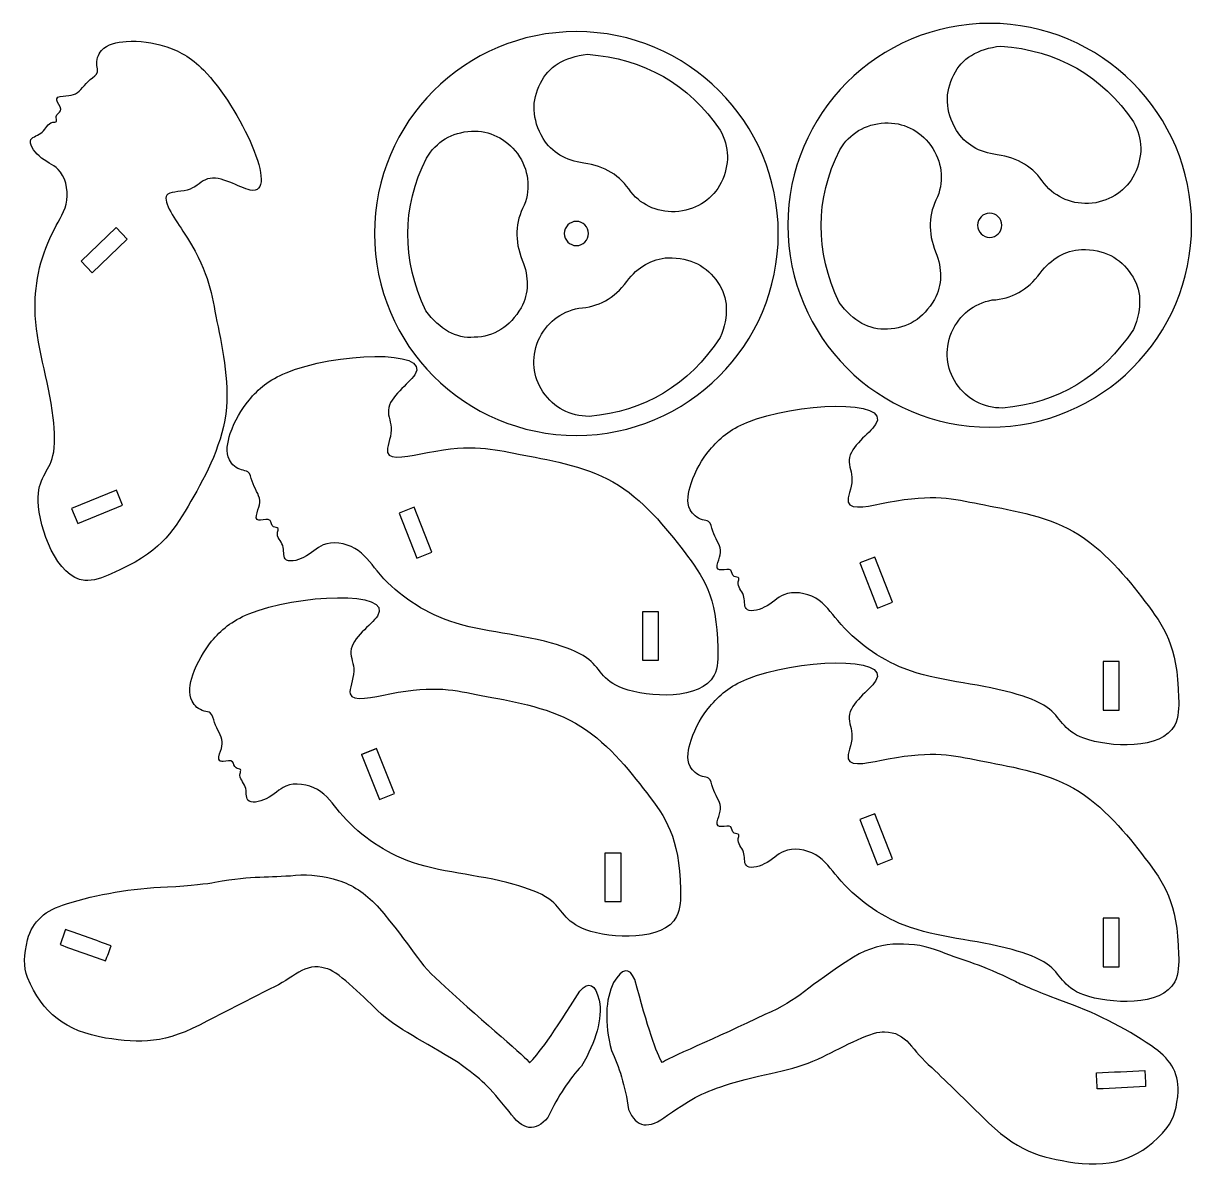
# Model space of a CAD drawing. Extents: x -114 to 347, y -110 to 199.
# Drawn here: x -114.4 to 110.5, y -22.6 to 197.7 of the extents above; entities that cross this region are included whole.
import ezdxf

# ---------------------------------------------------------------- set-up
doc = ezdxf.new("R2010")
doc.units = 0
doc.header["$MEASUREMENT"] = 0
doc.layers.get('0').update_dxf_attribs({"linetype": 'CONTINUOUS'})

msp = doc.modelspace()

# ---------------------------------------------------------------- linework, layer by layer
at = {"color": 1}
for points, knots in [([(30.9384, 157.2704), (30.9384, 178.742), (13.5322, 196.1482), (-7.9394, 196.1483), (-7.9394, 196.1483), (-29.411, 196.1483), (-46.8173, 178.7421), (-46.8174, 157.2705), (-46.8174, 157.2705), (-46.8174, 135.7988), (-29.4113, 118.3926), (-7.9396, 118.3925), (-7.9396, 118.3925), (13.5321, 118.3924), (30.9383, 135.7985), (30.9384, 157.2702)], [0, 0, 0, 0, 0.25, 0.25, 0.25, 0.25, 0.5, 0.5, 0.5, 0.5, 0.75, 0.75, 0.75, 0.75, 1, 1, 1, 1]), ([(110.5289, 158.8622), (110.5289, 180.3338), (93.1227, 197.74), (71.6511, 197.7401), (71.6511, 197.7401), (50.1795, 197.7401), (32.7732, 180.3339), (32.7731, 158.8623), (32.7731, 158.8623), (32.7731, 137.3906), (50.1792, 119.9844), (71.6509, 119.9843), (71.6509, 119.9843), (93.1226, 119.9842), (110.5288, 137.3903), (110.5289, 158.862)], [0, 0, 0, 0, 0.25, 0.25, 0.25, 0.25, 0.5, 0.5, 0.5, 0.5, 0.75, 0.75, 0.75, 0.75, 1, 1, 1, 1]), ([(-83.7009, 157.7458), (-85.5183, 160.5329), (-87.9482, 163.8337), (-86.591, 164.8468), (-86.591, 164.8468), (-85.8149, 165.4261), (-83.8004, 165.2573), (-82.3173, 165.8253), (-82.3173, 165.8253), (-81.0063, 166.3274), (-80.1106, 167.4053), (-78.9702, 167.7794), (-78.9702, 167.7794), (-76.469, 168.5998), (-72.7904, 166.0353), (-70.7462, 165.6311), (-70.7462, 165.6311), (-64.787, 164.4526), (-72.7197, 181.6343), (-79.7046, 188.7349), (-79.7046, 188.7349), (-82.2075, 191.2792), (-84.5886, 192.5291), (-87.2881, 193.3534), (-87.2881, 193.3534), (-89.537, 194.04), (-92.0069, 194.4311), (-94.629, 194.2637), (-94.629, 194.2637), (-96.4282, 194.1489), (-98.299, 193.771), (-99.3899, 192.5048), (-99.3899, 192.5048), (-100.0418, 191.7482), (-100.4152, 190.6743), (-100.2812, 189.606), (-100.2812, 189.606), (-100.227, 189.174), (-100.0899, 188.7429), (-100.1649, 188.3853), (-100.1649, 188.3853), (-100.2879, 187.7976), (-100.9836, 187.4083), (-101.5592, 186.9302), (-101.5592, 186.9302), (-102.695, 185.9866), (-103.3627, 184.697), (-104.4213, 184.1681), (-104.4213, 184.1681), (-104.9126, 183.9226), (-105.4881, 183.8409), (-106.2279, 183.7893), (-106.2279, 183.7893), (-106.9709, 183.7374), (-107.8796, 183.7158), (-107.9904, 183.2145), (-107.9904, 183.2145), (-108.0286, 183.0412), (-107.9715, 182.8105), (-107.8762, 182.5837), (-107.8762, 182.5837), (-107.6059, 181.9408), (-107.0285, 181.3294), (-107.2528, 180.8767), (-107.2528, 180.8767), (-107.4205, 180.538), (-108.037, 180.2881), (-108.1048, 179.817), (-108.1048, 179.817), (-108.1521, 179.4875), (-107.9311, 179.0499), (-108.0745, 178.8667), (-108.0745, 178.8667), (-108.1851, 178.7255), (-108.5123, 178.7355), (-108.7847, 178.6846), (-108.7847, 178.6846), (-109.8097, 178.493), (-110.0568, 177.4374), (-110.7968, 176.7963), (-110.7968, 176.7963), (-111.4957, 176.1906), (-112.6344, 175.9547), (-112.9779, 175.3692), (-112.9779, 175.3692), (-113.4431, 174.5763), (-112.45, 173.1424), (-111.4178, 172.203), (-111.4178, 172.203), (-110.1053, 171.0087), (-108.7296, 170.6136), (-107.7442, 169.6256), (-107.7442, 169.6256), (-106.3925, 168.2703), (-105.7754, 165.7992), (-106.0585, 163.705), (-106.0585, 163.705), (-106.3376, 161.6402), (-107.4919, 159.9417), (-108.4613, 158.1316), (-108.4613, 158.1316), (-110.9838, 153.422), (-112.2564, 147.9569), (-112.1882, 142.7869), (-112.1882, 142.7869), (-112.096, 135.8107), (-109.5625, 129.3722), (-108.6913, 121.7685), (-108.6913, 121.7685), (-108.3936, 119.1701), (-108.29, 116.4355), (-108.7435, 114.4873), (-108.7435, 114.4873), (-109.4908, 111.277), (-111.7506, 110.2013), (-111.5802, 105.6884), (-111.5802, 105.6884), (-111.3857, 100.5347), (-108.0218, 90.8983), (-102.6268, 90.4383), (-102.6268, 90.4383), (-100.9757, 90.2976), (-99.1343, 91.0163), (-97.5049, 91.7256), (-97.5049, 91.7256), (-88.1641, 95.7918), (-85.7866, 99.548), (-82.7301, 104.761), (-82.7301, 104.761), (-79.8382, 109.6931), (-76.3383, 115.9292), (-75.4694, 122.5439), (-75.4694, 122.5439), (-74.6132, 129.0622), (-76.3119, 135.9481), (-77.3681, 141.3767), (-77.3681, 141.3767), (-78.3475, 146.4104), (-78.7745, 150.191), (-83.7009, 157.7458)], [0, 0, 0, 0, 0.02857143, 0.02857143, 0.02857143, 0.02857143, 0.05714286, 0.05714286, 0.05714286, 0.05714286, 0.08571429, 0.08571429, 0.08571429, 0.08571429, 0.11428571, 0.11428571, 0.11428571, 0.11428571, 0.14285714, 0.14285714, 0.14285714, 0.14285714, 0.17142857, 0.17142857, 0.17142857, 0.17142857, 0.2, 0.2, 0.2, 0.2, 0.22857143, 0.22857143, 0.22857143, 0.22857143, 0.25714286, 0.25714286, 0.25714286, 0.25714286, 0.28571429, 0.28571429, 0.28571429, 0.28571429, 0.31428571, 0.31428571, 0.31428571, 0.31428571, 0.34285714, 0.34285714, 0.34285714, 0.34285714, 0.37142857, 0.37142857, 0.37142857, 0.37142857, 0.4, 0.4, 0.4, 0.4, 0.42857143, 0.42857143, 0.42857143, 0.42857143, 0.45714286, 0.45714286, 0.45714286, 0.45714286, 0.48571429, 0.48571429, 0.48571429, 0.48571429, 0.51428571, 0.51428571, 0.51428571, 0.51428571, 0.54285714, 0.54285714, 0.54285714, 0.54285714, 0.57142857, 0.57142857, 0.57142857, 0.57142857, 0.6, 0.6, 0.6, 0.6, 0.62857143, 0.62857143, 0.62857143, 0.62857143, 0.65714286, 0.65714286, 0.65714286, 0.65714286, 0.68571429, 0.68571429, 0.68571429, 0.68571429, 0.71428571, 0.71428571, 0.71428571, 0.71428571, 0.74285714, 0.74285714, 0.74285714, 0.74285714, 0.77142857, 0.77142857, 0.77142857, 0.77142857, 0.8, 0.8, 0.8, 0.8, 0.82857143, 0.82857143, 0.82857143, 0.82857143, 0.85714286, 0.85714286, 0.85714286, 0.85714286, 0.88571429, 0.88571429, 0.88571429, 0.88571429, 0.91428571, 0.91428571, 0.91428571, 0.91428571, 0.94285714, 0.94285714, 0.94285714, 0.94285714, 0.97142857, 0.97142857, 0.97142857, 0.97142857, 1, 1, 1, 1]), ([(19.7206, 177.1858), (13.6863, 186.0671), (5.1759, 190.9338), (-5.8104, 191.7854), (-5.8104, 191.7854), (-10.3363, 191.2372), (-13.3469, 189.3891), (-14.8418, 186.2413), (-14.8418, 186.2413), (-16.6485, 182.8558), (-16.4914, 179.2904), (-14.3706, 175.5454), (-14.3706, 175.5454), (-12.6368, 172.8697), (-10.0131, 171.2991), (-6.5001, 170.8338), (-6.5001, 170.8338), (-2.4665, 170.2857), (0.5377, 168.4334), (2.5125, 165.2766), (2.5125, 165.2766), (4.8902, 162.4744), (7.981, 161.2119), (11.7845, 161.4893), (11.7845, 161.4893), (15.5589, 162.0753), (18.2809, 163.9392), (19.9508, 167.0808), (19.9508, 167.0808), (21.6008, 170.5334), (21.5242, 173.9018), (19.7206, 177.1858)], [0, 0, 0, 0, 0.125, 0.125, 0.125, 0.125, 0.25, 0.25, 0.25, 0.25, 0.375, 0.375, 0.375, 0.375, 0.5, 0.5, 0.5, 0.5, 0.625, 0.625, 0.625, 0.625, 0.75, 0.75, 0.75, 0.75, 0.875, 0.875, 0.875, 0.875, 1, 1, 1, 1]), ([(99.3111, 178.7776), (93.2768, 187.6589), (84.7664, 192.5256), (73.7801, 193.3772), (73.7801, 193.3772), (69.2542, 192.829), (66.2436, 190.9809), (64.7487, 187.8331), (64.7487, 187.8331), (62.942, 184.4476), (63.0991, 180.8822), (65.2199, 177.1372), (65.2199, 177.1372), (66.9537, 174.4615), (69.5774, 172.8909), (73.0904, 172.4256), (73.0904, 172.4256), (77.124, 171.8775), (80.1282, 170.0252), (82.103, 166.8684), (82.103, 166.8684), (84.4807, 164.0662), (87.5715, 162.8037), (91.375, 163.0811), (91.375, 163.0811), (95.1494, 163.6671), (97.8714, 165.531), (99.5413, 168.6726), (99.5413, 168.6726), (101.1913, 172.1252), (101.1147, 175.4936), (99.3111, 178.7776)], [0, 0, 0, 0, 0.125, 0.125, 0.125, 0.125, 0.25, 0.25, 0.25, 0.25, 0.375, 0.375, 0.375, 0.375, 0.5, 0.5, 0.5, 0.5, 0.625, 0.625, 0.625, 0.625, 0.75, 0.75, 0.75, 0.75, 0.875, 0.875, 0.875, 0.875, 1, 1, 1, 1]), ([(42.7628, 173.3936), (38.0181, 163.7615), (37.987, 153.9579), (42.67, 143.9832), (42.67, 143.9832), (45.381, 140.3178), (48.4745, 138.612), (51.9499, 138.866), (51.9499, 138.866), (55.786, 138.9661), (58.8091, 140.8627), (61.019, 144.5559), (61.019, 144.5559), (62.49, 147.3846), (62.5607, 150.4416), (61.2311, 153.7265), (61.2311, 153.7265), (59.7164, 157.5049), (59.8443, 161.0319), (61.6147, 164.3077), (61.6147, 164.3077), (62.8778, 167.7588), (62.45, 171.07), (60.331, 174.2408), (60.331, 174.2408), (57.9582, 177.2339), (54.9934, 178.681), (51.437, 178.5823), (51.437, 178.5823), (47.6198, 178.3127), (44.7284, 176.5832), (42.7628, 173.3936)], [0, 0, 0, 0, 0.125, 0.125, 0.125, 0.125, 0.25, 0.25, 0.25, 0.25, 0.375, 0.375, 0.375, 0.375, 0.5, 0.5, 0.5, 0.5, 0.625, 0.625, 0.625, 0.625, 0.75, 0.75, 0.75, 0.75, 0.875, 0.875, 0.875, 0.875, 1, 1, 1, 1]), ([(-36.8277, 171.8018), (-41.5724, 162.1697), (-41.6035, 152.3661), (-36.9205, 142.3914), (-36.9205, 142.3914), (-34.2095, 138.726), (-31.116, 137.0202), (-27.6406, 137.2742), (-27.6406, 137.2742), (-23.8045, 137.3743), (-20.7814, 139.2709), (-18.5715, 142.9641), (-18.5715, 142.9641), (-17.1005, 145.7928), (-17.0298, 148.8498), (-18.3594, 152.1347), (-18.3594, 152.1347), (-19.8741, 155.9131), (-19.7462, 159.4401), (-17.9758, 162.7159), (-17.9758, 162.7159), (-16.7127, 166.167), (-17.1405, 169.4782), (-19.2595, 172.649), (-19.2595, 172.649), (-21.6323, 175.6421), (-24.5971, 177.0892), (-28.1535, 176.9905), (-28.1535, 176.9905), (-31.9707, 176.7209), (-34.8621, 174.9914), (-36.8277, 171.8018)], [0, 0, 0, 0, 0.125, 0.125, 0.125, 0.125, 0.25, 0.25, 0.25, 0.25, 0.375, 0.375, 0.375, 0.375, 0.5, 0.5, 0.5, 0.5, 0.625, 0.625, 0.625, 0.625, 0.75, 0.75, 0.75, 0.75, 0.875, 0.875, 0.875, 0.875, 1, 1, 1, 1]), ([(73.9837, 158.8622), (73.9837, 160.1505), (72.9394, 161.1949), (71.6511, 161.1949), (71.6511, 161.1949), (70.3628, 161.1949), (69.3184, 160.1505), (69.3183, 158.8622), (69.3183, 158.8622), (69.3183, 157.5739), (70.3628, 156.5295), (71.651, 156.5295), (71.651, 156.5295), (72.9394, 156.5295), (73.9837, 157.5739), (73.9837, 158.8621)], [0, 0, 0, 0, 0.25, 0.25, 0.25, 0.25, 0.5, 0.5, 0.5, 0.5, 0.75, 0.75, 0.75, 0.75, 1, 1, 1, 1]), ([(-94.4278, 156.1491), (-94.4278, 156.1491), (-96.5795, 158.3946), (-96.5795, 158.3946), (-96.5795, 158.3946), (-96.5795, 158.3946), (-94.4278, 156.1491), (-94.4278, 156.1491)], [0, 0, 0, 0, 0.5, 0.5, 0.5, 0.5, 1, 1, 1, 1]), ([(-5.6068, 157.2704), (-5.6068, 158.5587), (-6.6511, 159.6031), (-7.9394, 159.6031), (-7.9394, 159.6031), (-9.2277, 159.6031), (-10.2721, 158.5587), (-10.2722, 157.2704), (-10.2722, 157.2704), (-10.2722, 155.9821), (-9.2277, 154.9377), (-7.9395, 154.9377), (-7.9395, 154.9377), (-6.6511, 154.9377), (-5.6068, 155.9821), (-5.6068, 157.2703)], [0, 0, 0, 0, 0.25, 0.25, 0.25, 0.25, 0.5, 0.5, 0.5, 0.5, 0.75, 0.75, 0.75, 0.75, 1, 1, 1, 1]), ([(74.1208, 123.6437), (84.8175, 124.5775), (93.218, 129.6314), (99.3221, 138.8056), (99.3221, 138.8056), (101.0519, 143.0237), (100.9077, 146.5533), (98.8895, 149.394), (98.8895, 149.394), (96.8159, 152.623), (93.6271, 154.2256), (89.3234, 154.2017), (89.3234, 154.2017), (86.1418, 153.9938), (83.4907, 152.47), (81.3703, 149.6307), (81.3703, 149.6307), (78.9238, 146.3772), (75.8411, 144.6587), (72.122, 144.4753), (72.122, 144.4753), (68.5159, 143.7671), (65.9057, 141.6853), (64.292, 138.2299), (64.292, 138.2299), (62.9618, 134.6494), (63.2606, 131.3639), (65.1881, 128.3734), (65.1881, 128.3734), (67.3967, 125.2485), (70.3743, 123.6719), (74.1208, 123.6437)], [0, 0, 0, 0, 0.125, 0.125, 0.125, 0.125, 0.25, 0.25, 0.25, 0.25, 0.375, 0.375, 0.375, 0.375, 0.5, 0.5, 0.5, 0.5, 0.625, 0.625, 0.625, 0.625, 0.75, 0.75, 0.75, 0.75, 0.875, 0.875, 0.875, 0.875, 1, 1, 1, 1]), ([(-5.4697, 122.0519), (5.227, 122.9857), (13.6275, 128.0396), (19.7316, 137.2138), (19.7316, 137.2138), (21.4614, 141.4319), (21.3172, 144.9615), (19.299, 147.8022), (19.299, 147.8022), (17.2254, 151.0312), (14.0366, 152.6338), (9.7329, 152.6099), (9.7329, 152.6099), (6.5513, 152.402), (3.9002, 150.8782), (1.7798, 148.0389), (1.7798, 148.0389), (-0.6667, 144.7854), (-3.7494, 143.0669), (-7.4685, 142.8835), (-7.4685, 142.8835), (-11.0746, 142.1753), (-13.6848, 140.0935), (-15.2985, 136.6381), (-15.2985, 136.6381), (-16.6287, 133.0576), (-16.3299, 129.7721), (-14.4024, 126.7816), (-14.4024, 126.7816), (-12.1938, 123.6567), (-9.2162, 122.0801), (-5.4697, 122.0519)], [0, 0, 0, 0, 0.125, 0.125, 0.125, 0.125, 0.25, 0.25, 0.25, 0.25, 0.375, 0.375, 0.375, 0.375, 0.5, 0.5, 0.5, 0.5, 0.625, 0.625, 0.625, 0.625, 0.75, 0.75, 0.75, 0.75, 0.875, 0.875, 0.875, 0.875, 1, 1, 1, 1]), ([(-36.6385, 115.0845), (-39.9052, 114.4518), (-43.8785, 113.4456), (-44.3052, 115.0845), (-44.3052, 115.0845), (-44.5492, 116.0218), (-43.6335, 117.824), (-43.6004, 119.4117), (-43.6004, 119.4117), (-43.5712, 120.8154), (-44.232, 122.0513), (-44.1486, 123.2486), (-44.1486, 123.2486), (-43.9655, 125.8745), (-40.2036, 128.3151), (-39.0585, 130.0559), (-39.0585, 130.0559), (-35.7205, 135.1313), (-54.625, 134.2608), (-63.8349, 130.468), (-63.8349, 130.468), (-67.1351, 129.1089), (-69.1904, 127.3747), (-70.9715, 125.1851), (-70.9715, 125.1851), (-72.4552, 123.3609), (-73.7486, 121.2207), (-74.582, 118.7289), (-74.582, 118.7289), (-75.1539, 117.0192), (-75.5091, 115.144), (-74.7476, 113.6562), (-74.7476, 113.6562), (-74.2925, 112.7672), (-73.4386, 112.0165), (-72.3986, 111.7379), (-72.3986, 111.7379), (-71.9781, 111.6252), (-71.5271, 111.5897), (-71.2242, 111.3855), (-71.2242, 111.3855), (-70.7261, 111.0499), (-70.6278, 110.2588), (-70.402, 109.5455), (-70.402, 109.5455), (-69.9562, 108.1377), (-69.0134, 107.0332), (-68.9226, 105.8533), (-68.9226, 105.8533), (-68.8804, 105.3057), (-69.0217, 104.7419), (-69.2528, 104.0372), (-69.2528, 104.0372), (-69.4848, 103.3295), (-69.8074, 102.4797), (-69.3848, 102.1881), (-69.3848, 102.1881), (-69.2387, 102.0873), (-69.0035, 102.0532), (-68.7575, 102.0561), (-68.7575, 102.0561), (-68.0602, 102.064), (-67.2762, 102.3683), (-66.9414, 101.99), (-66.9414, 101.99), (-66.6909, 101.7069), (-66.6919, 101.0417), (-66.2811, 100.8013), (-66.2811, 100.8013), (-65.9938, 100.6333), (-65.5051, 100.673), (-65.3895, 100.4711), (-65.3895, 100.4711), (-65.3004, 100.3154), (-65.4331, 100.0161), (-65.4886, 99.7447), (-65.4886, 99.7447), (-65.6975, 98.7231), (-64.813, 98.0963), (-64.498, 97.1692), (-64.498, 97.1692), (-64.2006, 96.2935), (-64.4113, 95.1499), (-63.9985, 94.611), (-63.9985, 94.611), (-63.4395, 93.8813), (-61.737, 94.2605), (-60.4778, 94.8625), (-60.4778, 94.8625), (-58.8768, 95.6278), (-57.9922, 96.7532), (-56.7057, 97.2934), (-56.7057, 97.2934), (-54.9408, 98.0345), (-52.4194, 97.6745), (-50.5864, 96.6228), (-50.5864, 96.6228), (-48.7792, 95.5859), (-47.6411, 93.8766), (-46.3299, 92.2962), (-46.3299, 92.2962), (-42.9188, 88.1844), (-38.3366, 84.9455), (-33.5222, 83.0598), (-33.5222, 83.0598), (-27.0261, 80.5153), (-20.1074, 80.4348), (-12.7363, 78.3753), (-12.7363, 78.3753), (-10.2174, 77.6715), (-7.6455, 76.7366), (-6.0119, 75.5821), (-6.0119, 75.5821), (-3.3202, 73.6797), (-3.1758, 71.1811), (1.0684, 69.6377), (1.0684, 69.6377), (5.9152, 67.875), (16.1088, 67.3581), (18.5686, 72.1817), (18.5686, 72.1817), (19.3214, 73.6579), (19.3498, 75.6343), (19.3071, 77.411), (19.3071, 77.411), (19.0622, 87.5955), (16.4793, 91.2135), (12.8032, 96.0098), (12.8032, 96.0098), (9.3251, 100.5476), (4.8684, 106.1401), (-0.9307, 109.4384), (-0.9307, 109.4384), (-6.6453, 112.6887), (-13.6636, 113.7112), (-19.0898, 114.7793), (-19.0898, 114.7793), (-24.1213, 115.7698), (-27.784, 116.7995), (-36.6385, 115.0845)], [0, 0, 0, 0, 0.02857143, 0.02857143, 0.02857143, 0.02857143, 0.05714286, 0.05714286, 0.05714286, 0.05714286, 0.08571429, 0.08571429, 0.08571429, 0.08571429, 0.11428571, 0.11428571, 0.11428571, 0.11428571, 0.14285714, 0.14285714, 0.14285714, 0.14285714, 0.17142857, 0.17142857, 0.17142857, 0.17142857, 0.2, 0.2, 0.2, 0.2, 0.22857143, 0.22857143, 0.22857143, 0.22857143, 0.25714286, 0.25714286, 0.25714286, 0.25714286, 0.28571429, 0.28571429, 0.28571429, 0.28571429, 0.31428571, 0.31428571, 0.31428571, 0.31428571, 0.34285714, 0.34285714, 0.34285714, 0.34285714, 0.37142857, 0.37142857, 0.37142857, 0.37142857, 0.4, 0.4, 0.4, 0.4, 0.42857143, 0.42857143, 0.42857143, 0.42857143, 0.45714286, 0.45714286, 0.45714286, 0.45714286, 0.48571429, 0.48571429, 0.48571429, 0.48571429, 0.51428571, 0.51428571, 0.51428571, 0.51428571, 0.54285714, 0.54285714, 0.54285714, 0.54285714, 0.57142857, 0.57142857, 0.57142857, 0.57142857, 0.6, 0.6, 0.6, 0.6, 0.62857143, 0.62857143, 0.62857143, 0.62857143, 0.65714286, 0.65714286, 0.65714286, 0.65714286, 0.68571429, 0.68571429, 0.68571429, 0.68571429, 0.71428571, 0.71428571, 0.71428571, 0.71428571, 0.74285714, 0.74285714, 0.74285714, 0.74285714, 0.77142857, 0.77142857, 0.77142857, 0.77142857, 0.8, 0.8, 0.8, 0.8, 0.82857143, 0.82857143, 0.82857143, 0.82857143, 0.85714286, 0.85714286, 0.85714286, 0.85714286, 0.88571429, 0.88571429, 0.88571429, 0.88571429, 0.91428571, 0.91428571, 0.91428571, 0.91428571, 0.94285714, 0.94285714, 0.94285714, 0.94285714, 0.97142857, 0.97142857, 0.97142857, 0.97142857, 1, 1, 1, 1]), ([(52.0819, 105.4985), (48.815, 104.8661), (44.8419, 103.8599), (44.4149, 105.4985), (44.4149, 105.4985), (44.171, 106.436), (45.0868, 108.2383), (45.1198, 109.826), (45.1198, 109.826), (45.1492, 111.2296), (44.4881, 112.4655), (44.5717, 113.6628), (44.5717, 113.6628), (44.7547, 116.2887), (48.5169, 118.7292), (49.6618, 120.4702), (49.6618, 120.4702), (52.9998, 125.5456), (34.0952, 124.6751), (24.8854, 120.8822), (24.8854, 120.8822), (21.5851, 119.5231), (19.5301, 117.7888), (17.7488, 115.5992), (17.7488, 115.5992), (16.265, 113.775), (14.9719, 111.6351), (14.1384, 109.1432), (14.1384, 109.1432), (13.5664, 107.4334), (13.2109, 105.5582), (13.9727, 104.0706), (13.9727, 104.0706), (14.4279, 103.1813), (15.2817, 102.4308), (16.3216, 102.152), (16.3216, 102.152), (16.7423, 102.0393), (17.1933, 102.0041), (17.4961, 101.7996), (17.4961, 101.7996), (17.9942, 101.464), (18.0922, 100.673), (18.3183, 99.9596), (18.3183, 99.9596), (18.764, 98.552), (19.7067, 97.4474), (19.7977, 96.2676), (19.7977, 96.2676), (19.8401, 95.7198), (19.6987, 95.1561), (19.4677, 94.4517), (19.4677, 94.4517), (19.2355, 93.7438), (18.9131, 92.894), (19.3355, 92.6024), (19.3355, 92.6024), (19.4816, 92.5016), (19.7168, 92.4675), (19.9628, 92.4702), (19.9628, 92.4702), (20.6601, 92.4783), (21.4443, 92.7827), (21.7788, 92.4044), (21.7788, 92.4044), (22.0294, 92.1213), (22.0283, 91.4561), (22.4392, 91.2154), (22.4392, 91.2154), (22.7266, 91.0473), (23.2151, 91.0872), (23.3307, 90.8854), (23.3307, 90.8854), (23.4201, 90.7298), (23.287, 90.4306), (23.2317, 90.1589), (23.2317, 90.1589), (23.0227, 89.1373), (23.9074, 88.5107), (24.2221, 87.5833), (24.2221, 87.5833), (24.5197, 86.7079), (24.309, 85.5642), (24.7219, 85.0251), (24.7219, 85.0251), (25.2807, 84.2956), (26.9833, 84.6747), (28.2424, 85.2767), (28.2424, 85.2767), (29.8434, 86.0421), (30.728, 87.1673), (32.0146, 87.7076), (32.0146, 87.7076), (33.7795, 88.4488), (36.301, 88.0888), (38.1339, 87.037), (38.1339, 87.037), (39.941, 86), (41.0791, 84.2909), (42.3903, 82.7102), (42.3903, 82.7102), (45.8013, 78.5987), (50.3835, 75.3598), (55.1979, 73.4739), (55.1979, 73.4739), (61.6942, 70.9297), (68.6129, 70.849), (75.984, 68.7896), (75.984, 68.7896), (78.5029, 68.0856), (81.0749, 67.1507), (82.7086, 65.9964), (82.7086, 65.9964), (85.4001, 64.0941), (85.5445, 61.5953), (89.7886, 60.0518), (89.7886, 60.0518), (94.6355, 58.2892), (104.8291, 57.7724), (107.289, 62.5958), (107.289, 62.5958), (108.0418, 64.0721), (108.0702, 66.0486), (108.0274, 67.8253), (108.0274, 67.8253), (107.7824, 78.0098), (105.1996, 81.6278), (101.5232, 86.4241), (101.5232, 86.4241), (98.0453, 90.9617), (93.5888, 96.5542), (87.7897, 99.8527), (87.7897, 99.8527), (82.0749, 103.103), (75.0566, 104.1255), (69.6306, 105.1935), (69.6306, 105.1935), (64.5991, 106.1839), (60.9363, 107.2138), (52.0819, 105.4985)], [0, 0, 0, 0, 0.02857143, 0.02857143, 0.02857143, 0.02857143, 0.05714286, 0.05714286, 0.05714286, 0.05714286, 0.08571429, 0.08571429, 0.08571429, 0.08571429, 0.11428571, 0.11428571, 0.11428571, 0.11428571, 0.14285714, 0.14285714, 0.14285714, 0.14285714, 0.17142857, 0.17142857, 0.17142857, 0.17142857, 0.2, 0.2, 0.2, 0.2, 0.22857143, 0.22857143, 0.22857143, 0.22857143, 0.25714286, 0.25714286, 0.25714286, 0.25714286, 0.28571429, 0.28571429, 0.28571429, 0.28571429, 0.31428571, 0.31428571, 0.31428571, 0.31428571, 0.34285714, 0.34285714, 0.34285714, 0.34285714, 0.37142857, 0.37142857, 0.37142857, 0.37142857, 0.4, 0.4, 0.4, 0.4, 0.42857143, 0.42857143, 0.42857143, 0.42857143, 0.45714286, 0.45714286, 0.45714286, 0.45714286, 0.48571429, 0.48571429, 0.48571429, 0.48571429, 0.51428571, 0.51428571, 0.51428571, 0.51428571, 0.54285714, 0.54285714, 0.54285714, 0.54285714, 0.57142857, 0.57142857, 0.57142857, 0.57142857, 0.6, 0.6, 0.6, 0.6, 0.62857143, 0.62857143, 0.62857143, 0.62857143, 0.65714286, 0.65714286, 0.65714286, 0.65714286, 0.68571429, 0.68571429, 0.68571429, 0.68571429, 0.71428571, 0.71428571, 0.71428571, 0.71428571, 0.74285714, 0.74285714, 0.74285714, 0.74285714, 0.77142857, 0.77142857, 0.77142857, 0.77142857, 0.8, 0.8, 0.8, 0.8, 0.82857143, 0.82857143, 0.82857143, 0.82857143, 0.85714286, 0.85714286, 0.85714286, 0.85714286, 0.88571429, 0.88571429, 0.88571429, 0.88571429, 0.91428571, 0.91428571, 0.91428571, 0.91428571, 0.94285714, 0.94285714, 0.94285714, 0.94285714, 0.97142857, 0.97142857, 0.97142857, 0.97142857, 1, 1, 1, 1]), ([(-43.8462, 68.629), (-47.1129, 67.9963), (-51.0862, 66.9901), (-51.5129, 68.629), (-51.5129, 68.629), (-51.7569, 69.5663), (-50.8412, 71.3685), (-50.8081, 72.9563), (-50.8081, 72.9563), (-50.7789, 74.3599), (-51.4397, 75.5958), (-51.3563, 76.7932), (-51.3563, 76.7932), (-51.1732, 79.4191), (-47.4113, 81.8596), (-46.2662, 83.6005), (-46.2662, 83.6005), (-42.9282, 88.6758), (-61.8327, 87.8054), (-71.0426, 84.0126), (-71.0426, 84.0126), (-74.3428, 82.6535), (-76.3981, 80.9192), (-78.1792, 78.7296), (-78.1792, 78.7296), (-79.6629, 76.9054), (-80.9563, 74.7652), (-81.7897, 72.2735), (-81.7897, 72.2735), (-82.3616, 70.5638), (-82.7168, 68.6885), (-81.9553, 67.2007), (-81.9553, 67.2007), (-81.5002, 66.3118), (-80.6463, 65.561), (-79.6063, 65.2824), (-79.6063, 65.2824), (-79.1858, 65.1698), (-78.7348, 65.1342), (-78.4319, 64.93), (-78.4319, 64.93), (-77.9338, 64.5945), (-77.8355, 63.8034), (-77.6097, 63.09), (-77.6097, 63.09), (-77.1639, 61.6823), (-76.2211, 60.5777), (-76.1303, 59.3978), (-76.1303, 59.3978), (-76.0881, 58.8502), (-76.2294, 58.2864), (-76.4605, 57.5817), (-76.4605, 57.5817), (-76.6925, 56.874), (-77.0151, 56.0242), (-76.5925, 55.7326), (-76.5925, 55.7326), (-76.4464, 55.6319), (-76.2112, 55.5978), (-75.9652, 55.6006), (-75.9652, 55.6006), (-75.2679, 55.6085), (-74.4839, 55.9129), (-74.1491, 55.5345), (-74.1491, 55.5345), (-73.8986, 55.2515), (-73.8996, 54.5862), (-73.4888, 54.3459), (-73.4888, 54.3459), (-73.2015, 54.1778), (-72.7128, 54.2176), (-72.5972, 54.0156), (-72.5972, 54.0156), (-72.5081, 53.86), (-72.6408, 53.5607), (-72.6963, 53.2892), (-72.6963, 53.2892), (-72.9052, 52.2676), (-72.0207, 51.6408), (-71.7057, 50.7137), (-71.7057, 50.7137), (-71.4083, 49.838), (-71.619, 48.6944), (-71.2062, 48.1556), (-71.2062, 48.1556), (-70.6472, 47.4258), (-68.9447, 47.805), (-67.6855, 48.407), (-67.6855, 48.407), (-66.0845, 49.1724), (-65.1999, 50.2977), (-63.9134, 50.838), (-63.9134, 50.838), (-62.1485, 51.579), (-59.6271, 51.2191), (-57.7941, 50.1673), (-57.7941, 50.1673), (-55.9869, 49.1305), (-54.8488, 47.4211), (-53.5376, 45.8408), (-53.5376, 45.8408), (-50.1265, 41.729), (-45.5443, 38.49), (-40.7299, 36.6043), (-40.7299, 36.6043), (-34.2338, 34.0598), (-27.3151, 33.9793), (-19.944, 31.9198), (-19.944, 31.9198), (-17.4251, 31.216), (-14.8532, 30.2811), (-13.2196, 29.1266), (-13.2196, 29.1266), (-10.5279, 27.2242), (-10.3835, 24.7256), (-6.1393, 23.1822), (-6.1393, 23.1822), (-1.2925, 21.4195), (8.9011, 20.9026), (11.3609, 25.7262), (11.3609, 25.7262), (12.1137, 27.2024), (12.1421, 29.1789), (12.0994, 30.9555), (12.0994, 30.9555), (11.8545, 41.14), (9.2716, 44.7581), (5.5955, 49.5543), (5.5955, 49.5543), (2.1174, 54.0921), (-2.3393, 59.6846), (-8.1384, 62.983), (-8.1384, 62.983), (-13.853, 66.2332), (-20.8713, 67.2557), (-26.2975, 68.3239), (-26.2975, 68.3239), (-31.329, 69.3143), (-34.9917, 70.344), (-43.8462, 68.629)], [0, 0, 0, 0, 0.02857143, 0.02857143, 0.02857143, 0.02857143, 0.05714286, 0.05714286, 0.05714286, 0.05714286, 0.08571429, 0.08571429, 0.08571429, 0.08571429, 0.11428571, 0.11428571, 0.11428571, 0.11428571, 0.14285714, 0.14285714, 0.14285714, 0.14285714, 0.17142857, 0.17142857, 0.17142857, 0.17142857, 0.2, 0.2, 0.2, 0.2, 0.22857143, 0.22857143, 0.22857143, 0.22857143, 0.25714286, 0.25714286, 0.25714286, 0.25714286, 0.28571429, 0.28571429, 0.28571429, 0.28571429, 0.31428571, 0.31428571, 0.31428571, 0.31428571, 0.34285714, 0.34285714, 0.34285714, 0.34285714, 0.37142857, 0.37142857, 0.37142857, 0.37142857, 0.4, 0.4, 0.4, 0.4, 0.42857143, 0.42857143, 0.42857143, 0.42857143, 0.45714286, 0.45714286, 0.45714286, 0.45714286, 0.48571429, 0.48571429, 0.48571429, 0.48571429, 0.51428571, 0.51428571, 0.51428571, 0.51428571, 0.54285714, 0.54285714, 0.54285714, 0.54285714, 0.57142857, 0.57142857, 0.57142857, 0.57142857, 0.6, 0.6, 0.6, 0.6, 0.62857143, 0.62857143, 0.62857143, 0.62857143, 0.65714286, 0.65714286, 0.65714286, 0.65714286, 0.68571429, 0.68571429, 0.68571429, 0.68571429, 0.71428571, 0.71428571, 0.71428571, 0.71428571, 0.74285714, 0.74285714, 0.74285714, 0.74285714, 0.77142857, 0.77142857, 0.77142857, 0.77142857, 0.8, 0.8, 0.8, 0.8, 0.82857143, 0.82857143, 0.82857143, 0.82857143, 0.85714286, 0.85714286, 0.85714286, 0.85714286, 0.88571429, 0.88571429, 0.88571429, 0.88571429, 0.91428571, 0.91428571, 0.91428571, 0.91428571, 0.94285714, 0.94285714, 0.94285714, 0.94285714, 0.97142857, 0.97142857, 0.97142857, 0.97142857, 1, 1, 1, 1]), ([(52.0818, 56.072), (48.8151, 55.4393), (44.8418, 54.4331), (44.4151, 56.072), (44.4151, 56.072), (44.1711, 57.0093), (45.0868, 58.8115), (45.1199, 60.3992), (45.1199, 60.3992), (45.1491, 61.8028), (44.4883, 63.0388), (44.5717, 64.2361), (44.5717, 64.2361), (44.7548, 66.862), (48.5167, 69.3025), (49.6618, 71.0434), (49.6618, 71.0434), (52.9998, 76.1188), (34.0953, 75.2483), (24.8854, 71.4554), (24.8854, 71.4554), (21.5852, 70.0964), (19.5299, 68.3622), (17.7488, 66.1726), (17.7488, 66.1726), (16.2651, 64.3484), (14.9717, 62.2082), (14.1383, 59.7164), (14.1383, 59.7164), (13.5664, 58.0067), (13.2112, 56.1315), (13.9727, 54.6437), (13.9727, 54.6437), (14.4278, 53.7546), (15.2817, 53.004), (16.3217, 52.7253), (16.3217, 52.7253), (16.7422, 52.6126), (17.1932, 52.5772), (17.4961, 52.373), (17.4961, 52.373), (17.9942, 52.0374), (18.0925, 51.2462), (18.3183, 50.533), (18.3183, 50.533), (18.7641, 49.1251), (19.7069, 48.0207), (19.7977, 46.8408), (19.7977, 46.8408), (19.8399, 46.2932), (19.6986, 45.7293), (19.4675, 45.0247), (19.4675, 45.0247), (19.2355, 44.317), (18.9129, 43.4672), (19.3355, 43.1756), (19.3355, 43.1756), (19.4816, 43.0747), (19.7168, 43.0407), (19.9628, 43.0436), (19.9628, 43.0436), (20.6601, 43.0515), (21.4441, 43.3558), (21.7789, 42.9775), (21.7789, 42.9775), (22.0294, 42.6944), (22.0284, 42.0292), (22.4392, 41.7888), (22.4392, 41.7888), (22.7265, 41.6208), (23.2152, 41.6604), (23.3308, 41.4586), (23.3308, 41.4586), (23.4199, 41.3029), (23.2872, 41.0036), (23.2317, 40.7322), (23.2317, 40.7322), (23.0228, 39.7106), (23.9073, 39.0838), (24.2223, 38.1567), (24.2223, 38.1567), (24.5197, 37.281), (24.309, 36.1374), (24.7218, 35.5984), (24.7218, 35.5984), (25.2808, 34.8688), (26.9833, 35.248), (28.2425, 35.85), (28.2425, 35.85), (29.8435, 36.6153), (30.7281, 37.7407), (32.0146, 38.2809), (32.0146, 38.2809), (33.7795, 39.022), (36.3009, 38.662), (38.1339, 37.6103), (38.1339, 37.6103), (39.9411, 36.5733), (41.0792, 34.864), (42.3904, 33.2837), (42.3904, 33.2837), (45.8015, 29.1719), (50.3837, 25.933), (55.1981, 24.0473), (55.1981, 24.0473), (61.6942, 21.5028), (68.6129, 21.4222), (75.984, 19.3628), (75.984, 19.3628), (78.5029, 18.659), (81.0748, 17.7241), (82.7084, 16.5695), (82.7084, 16.5695), (85.4001, 14.6672), (85.5445, 12.1686), (89.7887, 10.6251), (89.7887, 10.6251), (94.6355, 8.8625), (104.8291, 8.3456), (107.2889, 13.1692), (107.2889, 13.1692), (108.0417, 14.6454), (108.0701, 16.6218), (108.0274, 18.3984), (108.0274, 18.3984), (107.7825, 28.583), (105.1996, 32.201), (101.5235, 36.9973), (101.5235, 36.9973), (98.0454, 41.5351), (93.5887, 47.1276), (87.7896, 50.4259), (87.7896, 50.4259), (82.075, 53.6762), (75.0567, 54.6987), (69.6305, 55.7668), (69.6305, 55.7668), (64.599, 56.7573), (60.9363, 57.787), (52.0818, 56.072)], [0, 0, 0, 0, 0.02857143, 0.02857143, 0.02857143, 0.02857143, 0.05714286, 0.05714286, 0.05714286, 0.05714286, 0.08571429, 0.08571429, 0.08571429, 0.08571429, 0.11428571, 0.11428571, 0.11428571, 0.11428571, 0.14285714, 0.14285714, 0.14285714, 0.14285714, 0.17142857, 0.17142857, 0.17142857, 0.17142857, 0.2, 0.2, 0.2, 0.2, 0.22857143, 0.22857143, 0.22857143, 0.22857143, 0.25714286, 0.25714286, 0.25714286, 0.25714286, 0.28571429, 0.28571429, 0.28571429, 0.28571429, 0.31428571, 0.31428571, 0.31428571, 0.31428571, 0.34285714, 0.34285714, 0.34285714, 0.34285714, 0.37142857, 0.37142857, 0.37142857, 0.37142857, 0.4, 0.4, 0.4, 0.4, 0.42857143, 0.42857143, 0.42857143, 0.42857143, 0.45714286, 0.45714286, 0.45714286, 0.45714286, 0.48571429, 0.48571429, 0.48571429, 0.48571429, 0.51428571, 0.51428571, 0.51428571, 0.51428571, 0.54285714, 0.54285714, 0.54285714, 0.54285714, 0.57142857, 0.57142857, 0.57142857, 0.57142857, 0.6, 0.6, 0.6, 0.6, 0.62857143, 0.62857143, 0.62857143, 0.62857143, 0.65714286, 0.65714286, 0.65714286, 0.65714286, 0.68571429, 0.68571429, 0.68571429, 0.68571429, 0.71428571, 0.71428571, 0.71428571, 0.71428571, 0.74285714, 0.74285714, 0.74285714, 0.74285714, 0.77142857, 0.77142857, 0.77142857, 0.77142857, 0.8, 0.8, 0.8, 0.8, 0.82857143, 0.82857143, 0.82857143, 0.82857143, 0.85714286, 0.85714286, 0.85714286, 0.85714286, 0.88571429, 0.88571429, 0.88571429, 0.88571429, 0.91428571, 0.91428571, 0.91428571, 0.91428571, 0.94285714, 0.94285714, 0.94285714, 0.94285714, 0.97142857, 0.97142857, 0.97142857, 0.97142857, 1, 1, 1, 1]), ([(-46.4112, 58.0916), (-46.4112, 58.0916), (-49.3021, 56.9451), (-49.3021, 56.9451), (-49.3021, 56.9451), (-49.3021, 56.9451), (-46.4112, 58.0916), (-46.4112, 58.0916)], [0, 0, 0, 0, 0.5, 0.5, 0.5, 0.5, 1, 1, 1, 1]), ([(-113.6153, 13.9712), (-110.8018, 7.0641), (-106.2509, 3.6663), (-98.6204, 2.3241), (-98.6204, 2.3241), (-91.8488, 1.3532), (-87.2967, 1.0716), (-78.9704, 5.6235), (-78.9704, 5.6235), (-74.9515, 7.6935), (-70.9324, 9.7638), (-66.9132, 11.8338), (-66.9132, 11.8338), (-62.4113, 13.684), (-60.2965, 17.0904), (-56.2017, 15.7159), (-56.2017, 15.7159), (-54.213, 15.5177), (-49.4314, 10.7159), (-46.2249, 7.647), (-46.2249, 7.647), (-42.1991, 3.8131), (-37.5664, 1.9574), (-30.738, -2.4073), (-30.738, -2.4073), (-25.9915, -5.7915), (-24.959, -6.8116), (-20.9041, -11.8231), (-20.9041, -11.8231), (-18.2971, -15.5198), (-15.8105, -15.8963), (-13.4445, -12.9526), (-13.4445, -12.9526), (-11.4268, -8.7607), (-9.2618, -5.464), (-6.9498, -3.0628), (-6.9498, -3.0628), (-4.0953, 1.7653), (-2.9548, 5.991), (-3.5285, 9.614), (-3.5285, 9.614), (-4.3221, 12.7542), (-5.5634, 13.3396), (-7.2524, 11.3705), (-7.2524, 11.3705), (-12.2686, 3.3848), (-15.5082, -1.2118), (-16.971, -2.4194), (-16.971, -2.4194), (-17.4533, -1.5444), (-25.7022, 5.2529), (-33.1845, 12.1954), (-33.1845, 12.1954), (-38.8605, 16.9574), (-39.1142, 19.5161), (-46.3162, 27.7625), (-46.3162, 27.7625), (-48.6074, 30.316), (-51.1291, 31.8265), (-53.7814, 32.6825), (-53.7814, 32.6825), (-56.4337, 33.5385), (-59.228, 33.9329), (-62.0314, 33.6774), (-62.0314, 33.6774), (-67.3556, 33.1922), (-69.8925, 33.6869), (-77.533, 32.3533), (-77.533, 32.3533), (-79.0038, 32.038), (-82.0632, 31.7304), (-86.7114, 31.4307), (-86.7114, 31.4307), (-93.6452, 31.1545), (-100.1234, 30.0596), (-106.1461, 28.1461), (-106.1461, 28.1461), (-110.1165, 26.9948), (-112.7108, 24.8691), (-113.6284, 21.259), (-113.6284, 21.259), (-114.3118, 18.4247), (-114.434, 15.9967), (-113.6153, 13.9712)], [0, 0, 0, 0, 0.04761905, 0.04761905, 0.04761905, 0.04761905, 0.0952381, 0.0952381, 0.0952381, 0.0952381, 0.14285714, 0.14285714, 0.14285714, 0.14285714, 0.19047619, 0.19047619, 0.19047619, 0.19047619, 0.23809524, 0.23809524, 0.23809524, 0.23809524, 0.28571429, 0.28571429, 0.28571429, 0.28571429, 0.33333333, 0.33333333, 0.33333333, 0.33333333, 0.38095238, 0.38095238, 0.38095238, 0.38095238, 0.42857143, 0.42857143, 0.42857143, 0.42857143, 0.47619048, 0.47619048, 0.47619048, 0.47619048, 0.52380952, 0.52380952, 0.52380952, 0.52380952, 0.57142857, 0.57142857, 0.57142857, 0.57142857, 0.61904762, 0.61904762, 0.61904762, 0.61904762, 0.66666667, 0.66666667, 0.66666667, 0.66666667, 0.71428571, 0.71428571, 0.71428571, 0.71428571, 0.76190476, 0.76190476, 0.76190476, 0.76190476, 0.80952381, 0.80952381, 0.80952381, 0.80952381, 0.85714286, 0.85714286, 0.85714286, 0.85714286, 0.9047619, 0.9047619, 0.9047619, 0.9047619, 0.95238095, 0.95238095, 0.95238095, 0.95238095, 1, 1, 1, 1]), ([(-106.3293, 23.2448), (-103.401, 22.1968), (-100.4726, 21.1488), (-97.5441, 20.1008), (-97.5441, 20.1008), (-97.8935, 19.1248), (-98.2428, 18.1487), (-98.5922, 17.1725), (-98.5922, 17.1725), (-101.5205, 18.2205), (-104.4489, 19.2684), (-107.3773, 20.3163), (-107.3773, 20.3163), (-107.028, 21.2924), (-106.6788, 22.2686), (-106.3293, 23.2448)], [0, 0, 0, 0, 0.25, 0.25, 0.25, 0.25, 0.5, 0.5, 0.5, 0.5, 0.75, 0.75, 0.75, 0.75, 1, 1, 1, 1]), ([(105.7862, -14.9217), (101.0801, -20.7077), (95.7359, -22.6301), (88.0458, -21.6879), (88.0458, -21.6879), (81.2855, -20.6412), (76.8492, -19.5826), (70.213, -12.7997), (70.213, -12.7997), (66.9727, -9.6473), (63.7324, -6.4946), (60.492, -3.3422), (60.492, -3.3422), (56.7256, -0.2591), (55.6964, 3.616), (51.3788, 3.4958), (51.3788, 3.4958), (49.4187, 3.8864), (43.4444, 0.6883), (39.4821, -1.3116), (39.4821, -1.3116), (34.5129, -3.8044), (29.5405, -4.2279), (21.7358, -6.4107), (21.7358, -6.4107), (16.2085, -8.2631), (14.9233, -8.9377), (9.5828, -12.5483), (9.5828, -12.5483), (6.0108, -15.3236), (3.5226, -14.9583), (2.1182, -11.4525), (2.1182, -11.4525), (1.4112, -6.8544), (0.302, -3.0694), (-1.209, -0.0982), (-1.209, -0.0982), (-2.5308, 5.3526), (-2.389, 9.7272), (-0.7833, 13.0253), (-0.7833, 13.0253), (0.8918, 15.7974), (2.2499, 15.9952), (3.291, 13.619), (3.291, 13.619), (5.7594, 4.5174), (7.5172, -0.8244), (8.5641, -2.4062), (8.5641, -2.4062), (9.2806, -1.71), (19.1536, 2.3853), (28.3358, 6.843), (28.3358, 6.843), (35.1541, 9.7422), (36.1432, 12.1155), (45.4375, 17.9023), (45.4375, 17.9023), (48.374, 19.6762), (51.2267, 20.3855), (54.0134, 20.4305), (54.0134, 20.4305), (56.8, 20.4756), (59.5877, 20.0376), (62.1947, 18.9754), (62.1947, 18.9754), (67.1458, 16.9582), (69.7167, 16.6913), (76.6358, 13.1868), (76.6358, 13.1868), (77.9506, 12.4561), (80.7872, 11.2694), (85.1458, 9.6267), (85.1458, 9.6267), (91.6974, 7.3398), (97.5744, 4.4028), (102.7769, 0.8155), (102.7769, 0.8155), (106.2388, -1.444), (108.1002, -4.234), (107.9246, -7.9548), (107.9246, -7.9548), (107.7515, -10.8651), (107.1601, -13.2232), (105.7862, -14.9217)], [0, 0, 0, 0, 0.04761905, 0.04761905, 0.04761905, 0.04761905, 0.0952381, 0.0952381, 0.0952381, 0.0952381, 0.14285714, 0.14285714, 0.14285714, 0.14285714, 0.19047619, 0.19047619, 0.19047619, 0.19047619, 0.23809524, 0.23809524, 0.23809524, 0.23809524, 0.28571429, 0.28571429, 0.28571429, 0.28571429, 0.33333333, 0.33333333, 0.33333333, 0.33333333, 0.38095238, 0.38095238, 0.38095238, 0.38095238, 0.42857143, 0.42857143, 0.42857143, 0.42857143, 0.47619048, 0.47619048, 0.47619048, 0.47619048, 0.52380952, 0.52380952, 0.52380952, 0.52380952, 0.57142857, 0.57142857, 0.57142857, 0.57142857, 0.61904762, 0.61904762, 0.61904762, 0.61904762, 0.66666667, 0.66666667, 0.66666667, 0.66666667, 0.71428571, 0.71428571, 0.71428571, 0.71428571, 0.76190476, 0.76190476, 0.76190476, 0.76190476, 0.80952381, 0.80952381, 0.80952381, 0.80952381, 0.85714286, 0.85714286, 0.85714286, 0.85714286, 0.9047619, 0.9047619, 0.9047619, 0.9047619, 0.95238095, 0.95238095, 0.95238095, 0.95238095, 1, 1, 1, 1]), ([(101.5224, -3.9261), (98.4157, -4.0742), (95.3089, -4.2223), (92.2022, -4.3704), (92.2022, -4.3704), (92.2516, -5.4059), (92.301, -6.4415), (92.3504, -7.4771), (92.3504, -7.4771), (95.4571, -7.329), (98.5637, -7.181), (101.6705, -7.0329), (101.6705, -7.0329), (101.6211, -5.9973), (101.5719, -4.9617), (101.5224, -3.9261)], [0, 0, 0, 0, 0.25, 0.25, 0.25, 0.25, 0.5, 0.5, 0.5, 0.5, 0.75, 0.75, 0.75, 0.75, 1, 1, 1, 1])]:
    msp.add_open_spline(points, degree=3, knots=knots, dxfattribs=at)
for points in [[(-96.5795, 158.3948), (-96.5795, 158.3948), (-103.317, 151.9397), (-103.317, 151.9397)], [(-101.1652, 149.6939), (-101.1652, 149.6939), (-94.4278, 156.1491), (-94.4278, 156.1491)], [(-103.317, 151.9397), (-103.317, 151.9397), (-101.1652, 149.6939), (-101.1652, 149.6939)], [(-96.5026, 107.8375), (-96.5026, 107.8375), (-105.1449, 104.32), (-105.1449, 104.32)], [(-95.3302, 104.9567), (-95.3302, 104.9567), (-96.5026, 107.8375), (-96.5026, 107.8375)], [(-105.1449, 104.32), (-105.1449, 104.32), (-103.9725, 101.4393), (-103.9725, 101.4393)], [(-103.9725, 101.4393), (-103.9725, 101.4393), (-95.3302, 104.9567), (-95.3302, 104.9567)], [(-39.2035, 104.5471), (-39.2035, 104.5471), (-42.0947, 103.4007), (-42.0947, 103.4007)], [(-35.7643, 95.8732), (-35.7643, 95.8732), (-39.2035, 104.5471), (-39.2035, 104.5471)], [(-42.0947, 103.4007), (-42.0947, 103.4007), (-38.6556, 94.7269), (-38.6556, 94.7269)], [(-38.6556, 94.7269), (-38.6556, 94.7269), (-35.7643, 95.8732), (-35.7643, 95.8732)], [(49.5168, 94.9615), (49.5168, 94.9615), (46.6259, 93.8148), (46.6259, 93.8148)], [(52.9559, 86.2874), (52.9559, 86.2874), (49.5168, 94.9615), (49.5168, 94.9615)], [(46.6259, 93.8148), (46.6259, 93.8148), (50.0649, 85.1412), (50.0649, 85.1412)], [(50.0649, 85.1412), (50.0649, 85.1412), (52.9559, 86.2874), (52.9559, 86.2874)], [(7.872, 84.4131), (7.872, 84.4131), (4.7617, 84.4131), (4.7617, 84.4131)], [(4.7617, 84.4131), (4.7617, 84.4131), (4.7617, 75.0824), (4.7617, 75.0824)], [(7.872, 75.0824), (7.872, 75.0824), (7.872, 84.4131), (7.872, 84.4131)], [(4.7617, 75.0824), (4.7617, 75.0824), (7.872, 75.0824), (7.872, 75.0824)], [(93.4819, 74.8272), (93.4819, 74.8272), (93.4819, 65.4967), (93.4819, 65.4967)], [(96.5924, 74.8272), (96.5924, 74.8272), (93.4819, 74.8272), (93.4819, 74.8272)], [(96.5924, 65.4967), (96.5924, 65.4967), (96.5924, 74.8272), (96.5924, 74.8272)], [(93.4819, 65.4967), (93.4819, 65.4967), (96.5924, 65.4967), (96.5924, 65.4967)], [(-49.3024, 56.9452), (-49.3024, 56.9452), (-45.8633, 48.2714), (-45.8633, 48.2714)], [(-42.972, 49.4178), (-42.972, 49.4178), (-46.4112, 58.0916), (-46.4112, 58.0916)], [(-45.8633, 48.2714), (-45.8633, 48.2714), (-42.972, 49.4178), (-42.972, 49.4178)], [(49.5168, 45.5345), (49.5168, 45.5345), (46.6256, 44.3882), (46.6256, 44.3882)], [(52.956, 36.8607), (52.956, 36.8607), (49.5168, 45.5345), (49.5168, 45.5345)], [(46.6256, 44.3882), (46.6256, 44.3882), (50.0647, 35.7144), (50.0647, 35.7144)], [(0.6643, 37.9576), (0.6643, 37.9576), (-2.446, 37.9576), (-2.446, 37.9576)], [(-2.446, 37.9576), (-2.446, 37.9576), (-2.446, 28.6269), (-2.446, 28.6269)], [(0.6643, 28.6269), (0.6643, 28.6269), (0.6643, 37.9576), (0.6643, 37.9576)], [(50.0647, 35.7144), (50.0647, 35.7144), (52.956, 36.8607), (52.956, 36.8607)], [(-2.446, 28.6269), (-2.446, 28.6269), (0.6643, 28.6269), (0.6643, 28.6269)], [(96.5923, 25.4005), (96.5923, 25.4005), (93.482, 25.4005), (93.482, 25.4005)], [(93.482, 25.4005), (93.482, 25.4005), (93.482, 16.0698), (93.482, 16.0698)], [(96.5923, 16.0698), (96.5923, 16.0698), (96.5923, 25.4005), (96.5923, 25.4005)], [(93.482, 16.0698), (93.482, 16.0698), (96.5923, 16.0698), (96.5923, 16.0698)]]:
    msp.add_open_spline(points, degree=3, dxfattribs=at)

doc.saveas('drawing.dxf')
